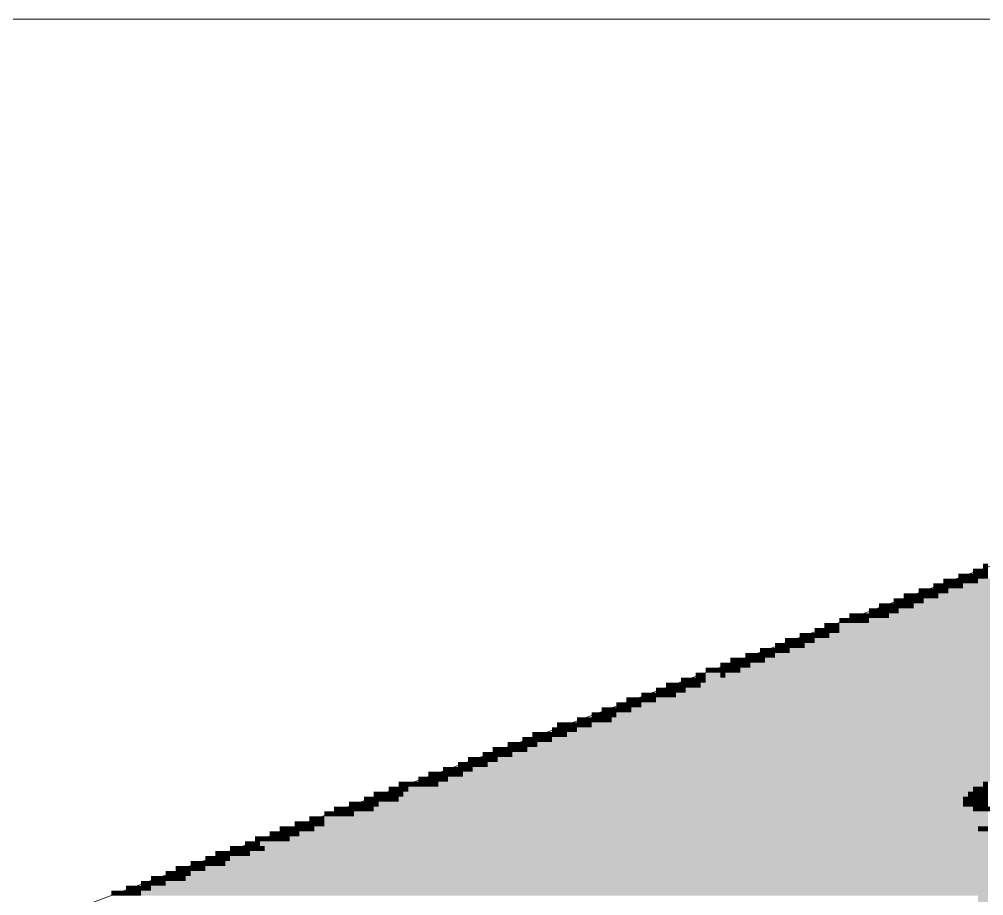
# Paper-space layout '03 3D Building and Roof' of a CAD drawing. Header units: millimetres. Extents: x 5 to 415, y 5 to 292.
# Drawn here: x 95.91 to 129.28, y 112.69 to 143 of the extents above; entities that cross this region are included whole.
import ezdxf

# ---------------------------------------------------------------- set-up
doc = ezdxf.new("R2010")
doc.units = ezdxf.units.MM
for name, color, linetype in [('EXISTING', 7, 'Continuous'), ('FRAME', 7, 'Continuous'), ('IMAGES', 7, 'Continuous')]:
    doc.layers.add(name, color=color, linetype=linetype)

# ---------------------------------------------------------------- blocks, each defined once
blk = doc.blocks.new('SHEET_03')
at = {"layer": 'EXISTING', "color": 250, "lineweight": 9}
for p, q in [((144.555, 129.728), (26.235, 85.404)), ((128.807, 115.915), (128.876, 115.94)), ((128.869, 115.891), (128.807, 115.915)), ((128.994, 115.976), (129.118, 115.929)), ((129.18, 115.775), (128.994, 115.845))]:
    blk.add_line(p, q, dxfattribs=at)
at = {"layer": 'FRAME', "color": 7, "linetype": 'Continuous', "lineweight": 15}
blk.add_line((28, 143), (327, 143), dxfattribs=at)
at = {"layer": 'IMAGES', "color": 7}
for points in [[(129.254, 124), (129.425, 124), (129.254, 124.171), (129.425, 124.171)], [(128.397, 123.657), (128.568, 123.657), (128.397, 123.829), (128.568, 123.829)], [(128.568, 123.657), (128.74, 123.657), (128.568, 123.829), (128.74, 123.829)], [(128.74, 123.657), (128.911, 123.657), (128.74, 123.829), (128.911, 123.829)], [(128.911, 123.829), (129.082, 123.829), (128.911, 124), (129.082, 124)], [(128.911, 123.657), (129.082, 123.657), (128.911, 123.829), (129.082, 123.829)], [(129.082, 123.829), (129.254, 123.829), (129.082, 124), (129.254, 124)], [(129.082, 123.657), (129.254, 123.657), (129.082, 123.829), (129.254, 123.829)], [(129.254, 123.829), (129.425, 123.829), (129.254, 124), (129.425, 124)], [(129.254, 123.657), (129.425, 123.657), (129.254, 123.829), (129.425, 123.829)], [(127.54, 123.314), (127.711, 123.314), (127.54, 123.486), (127.711, 123.486)], [(127.711, 123.314), (127.883, 123.314), (127.711, 123.486), (127.883, 123.486)], [(127.883, 123.486), (128.054, 123.486), (127.883, 123.657), (128.054, 123.657)], [(127.883, 123.314), (128.054, 123.314), (127.883, 123.486), (128.054, 123.486)], [(128.054, 123.486), (128.225, 123.486), (128.054, 123.657), (128.225, 123.657)], [(128.054, 123.314), (128.225, 123.314), (128.054, 123.486), (128.225, 123.486)], [(128.225, 123.486), (128.397, 123.486), (128.225, 123.657), (128.397, 123.657)], [(128.225, 123.314), (128.397, 123.314), (128.225, 123.486), (128.397, 123.486)], [(128.397, 123.486), (128.568, 123.486), (128.397, 123.657), (128.568, 123.657)], [(128.397, 123.314), (128.568, 123.314), (128.397, 123.486), (128.568, 123.486)], [(128.568, 123.486), (128.74, 123.486), (128.568, 123.657), (128.74, 123.657)], [(128.568, 123.314), (144.334, 123.314), (128.568, 123.486), (144.334, 123.486)], [(128.74, 123.486), (128.911, 123.486), (128.74, 123.657), (128.911, 123.657)], [(128.911, 123.486), (129.082, 123.486), (128.911, 123.657), (129.082, 123.657)], [(129.082, 123.486), (144.334, 123.486), (129.082, 123.657), (144.334, 123.657)], [(126.512, 122.971), (126.683, 122.971), (126.512, 123.143), (126.683, 123.143)], [(126.683, 122.971), (126.855, 122.971), (126.683, 123.143), (126.855, 123.143)], [(126.855, 122.971), (127.026, 122.971), (126.855, 123.143), (127.026, 123.143)], [(127.026, 123.143), (127.197, 123.143), (127.026, 123.314), (127.197, 123.314)], [(127.026, 122.971), (127.197, 122.971), (127.026, 123.143), (127.197, 123.143)], [(127.197, 123.143), (127.369, 123.143), (127.197, 123.314), (127.369, 123.314)], [(127.197, 122.971), (127.369, 122.971), (127.197, 123.143), (127.369, 123.143)], [(127.369, 123.143), (127.54, 123.143), (127.369, 123.314), (127.54, 123.314)], [(127.369, 122.971), (127.54, 122.971), (127.369, 123.143), (127.54, 123.143)], [(127.54, 122.971), (127.711, 122.971), (127.54, 123.314), (127.711, 123.314)], [(127.711, 123.143), (127.883, 123.143), (127.711, 123.314), (127.883, 123.314)], [(127.711, 122.971), (144.334, 122.971), (127.711, 123.143), (144.334, 123.143)], [(127.883, 123.143), (128.054, 123.143), (127.883, 123.314), (128.054, 123.314)], [(128.054, 123.143), (144.334, 123.143), (128.054, 123.314), (144.334, 123.314)], [(125.655, 122.629), (125.826, 122.629), (125.655, 122.8), (125.826, 122.8)], [(125.826, 122.629), (125.998, 122.629), (125.826, 122.8), (125.998, 122.8)], [(125.998, 122.629), (126.169, 122.629), (125.998, 122.8), (126.169, 122.8)], [(126.169, 122.8), (126.34, 122.8), (126.169, 122.971), (126.34, 122.971)], [(126.169, 122.629), (126.34, 122.629), (126.169, 122.8), (126.34, 122.8)], [(126.34, 122.8), (126.512, 122.8), (126.34, 122.971), (126.512, 122.971)], [(126.34, 122.629), (126.512, 122.629), (126.34, 122.8), (126.512, 122.8)], [(126.512, 122.8), (126.683, 122.8), (126.512, 122.971), (126.683, 122.971)], [(126.512, 122.629), (126.683, 122.629), (126.512, 122.8), (126.683, 122.8)], [(126.683, 122.8), (126.855, 122.8), (126.683, 122.971), (126.855, 122.971)], [(126.683, 122.629), (126.855, 122.629), (126.683, 122.8), (126.855, 122.8)], [(126.855, 122.8), (127.026, 122.8), (126.855, 122.971), (127.026, 122.971)], [(126.855, 122.629), (144.334, 122.629), (126.855, 122.8), (144.334, 122.8)], [(127.026, 122.8), (127.197, 122.8), (127.026, 122.971), (127.197, 122.971)], [(127.197, 122.8), (144.334, 122.8), (127.197, 122.971), (144.334, 122.971)], [(125.312, 122.457), (125.484, 122.457), (125.312, 122.629), (125.484, 122.629)], [(125.484, 122.457), (125.655, 122.457), (125.484, 122.629), (125.655, 122.629)], [(125.655, 122.457), (125.826, 122.457), (125.655, 122.629), (125.826, 122.629)], [(125.826, 122.286), (125.998, 122.286), (125.826, 122.629), (125.998, 122.629)], [(125.998, 122.457), (126.169, 122.457), (125.998, 122.629), (126.169, 122.629)], [(126.169, 122.457), (126.34, 122.457), (126.169, 122.629), (126.34, 122.629)], [(126.34, 122.457), (144.334, 122.457), (126.34, 122.629), (144.334, 122.629)], [(124.284, 122.114), (124.455, 122.114), (124.284, 122.286), (124.455, 122.286)], [(124.455, 122.114), (124.627, 122.114), (124.455, 122.286), (124.627, 122.286)], [(124.627, 122.286), (124.798, 122.286), (124.627, 122.457), (124.798, 122.457)], [(124.627, 122.114), (124.798, 122.114), (124.627, 122.286), (124.798, 122.286)], [(124.798, 122.286), (124.97, 122.286), (124.798, 122.457), (124.97, 122.457)], [(124.798, 122.114), (125.141, 122.114), (124.798, 122.286), (125.141, 122.286)], [(124.97, 122.286), (125.141, 122.286), (124.97, 122.457), (125.141, 122.457)], [(125.141, 122.286), (125.312, 122.286), (125.141, 122.457), (125.312, 122.457)], [(125.141, 122.114), (125.312, 122.114), (125.141, 122.286), (125.312, 122.286)], [(125.312, 122.286), (125.484, 122.286), (125.312, 122.457), (125.484, 122.457)], [(125.312, 122.114), (144.334, 122.114), (125.312, 122.286), (144.334, 122.286)], [(125.484, 122.286), (125.655, 122.286), (125.484, 122.457), (125.655, 122.457)], [(125.655, 122.286), (125.826, 122.286), (125.655, 122.457), (125.826, 122.457)], [(125.998, 122.286), (144.334, 122.286), (125.998, 122.457), (144.334, 122.457)], [(123.427, 121.771), (123.599, 121.771), (123.427, 121.943), (123.599, 121.943)], [(123.599, 121.771), (123.77, 121.771), (123.599, 121.943), (123.77, 121.943)], [(123.77, 121.943), (123.941, 121.943), (123.77, 122.114), (123.941, 122.114)], [(123.77, 121.771), (123.941, 121.771), (123.77, 121.943), (123.941, 121.943)], [(123.941, 121.943), (124.113, 121.943), (123.941, 122.114), (124.113, 122.114)], [(123.941, 121.771), (124.113, 121.771), (123.941, 121.943), (124.113, 121.943)], [(124.113, 121.943), (124.284, 121.943), (124.113, 122.114), (124.284, 122.114)], [(124.113, 121.771), (124.284, 121.771), (124.113, 121.943), (124.284, 121.943)], [(124.284, 121.943), (124.798, 121.943), (124.284, 122.114), (124.798, 122.114)], [(124.284, 121.771), (144.334, 121.771), (124.284, 121.943), (144.334, 121.943)], [(124.798, 121.943), (144.334, 121.943), (124.798, 122.114), (144.334, 122.114)], [(122.399, 121.429), (122.57, 121.429), (122.399, 121.6), (122.57, 121.6)], [(122.57, 121.429), (122.742, 121.429), (122.57, 121.6), (122.742, 121.6)], [(122.742, 121.429), (122.913, 121.429), (122.742, 121.6), (122.913, 121.6)], [(122.913, 121.6), (123.085, 121.6), (122.913, 121.771), (123.085, 121.771)], [(122.913, 121.257), (123.085, 121.257), (122.913, 121.6), (123.085, 121.6)], [(123.085, 121.6), (123.256, 121.6), (123.085, 121.771), (123.256, 121.771)], [(123.085, 121.429), (123.427, 121.429), (123.085, 121.6), (123.427, 121.6)], [(123.256, 121.6), (123.427, 121.6), (123.256, 121.771), (123.427, 121.771)], [(123.427, 121.6), (123.599, 121.6), (123.427, 121.771), (123.599, 121.771)], [(123.427, 121.429), (144.334, 121.429), (123.427, 121.6), (144.334, 121.6)], [(123.599, 121.6), (123.77, 121.6), (123.599, 121.771), (123.77, 121.771)], [(123.77, 121.6), (123.941, 121.6), (123.77, 121.771), (123.941, 121.771)], [(123.941, 121.6), (144.334, 121.6), (123.941, 121.771), (144.334, 121.771)], [(121.542, 121.086), (121.714, 121.086), (121.542, 121.257), (121.714, 121.257)], [(121.714, 121.086), (121.885, 121.086), (121.714, 121.257), (121.885, 121.257)], [(121.885, 121.086), (122.056, 121.086), (121.885, 121.257), (122.056, 121.257)], [(122.056, 121.257), (122.228, 121.257), (122.056, 121.429), (122.228, 121.429)], [(122.056, 121.086), (122.228, 121.086), (122.056, 121.257), (122.228, 121.257)], [(122.228, 121.257), (122.57, 121.257), (122.228, 121.429), (122.57, 121.429)], [(122.228, 121.086), (122.57, 121.086), (122.228, 121.257), (122.57, 121.257)], [(122.57, 121.257), (122.913, 121.257), (122.57, 121.429), (122.913, 121.429)], [(122.57, 121.086), (144.334, 121.086), (122.57, 121.257), (144.334, 121.257)], [(123.085, 121.257), (144.334, 121.257), (123.085, 121.429), (144.334, 121.429)], [(120.514, 120.743), (120.685, 120.743), (120.514, 120.914), (120.685, 120.914)], [(120.685, 120.743), (120.857, 120.743), (120.685, 120.914), (120.857, 120.914)], [(120.857, 120.743), (121.028, 120.743), (120.857, 120.914), (121.028, 120.914)], [(121.028, 120.914), (121.2, 120.914), (121.028, 121.086), (121.2, 121.086)], [(121.028, 120.743), (121.2, 120.743), (121.028, 120.914), (121.2, 120.914)], [(121.2, 120.914), (121.371, 120.914), (121.2, 121.086), (121.371, 121.086)], [(121.2, 120.743), (121.371, 120.743), (121.2, 120.914), (121.371, 120.914)], [(121.371, 120.914), (121.542, 120.914), (121.371, 121.086), (121.542, 121.086)], [(121.371, 120.743), (121.542, 120.743), (121.371, 120.914), (121.542, 120.914)], [(121.542, 120.914), (121.714, 120.914), (121.542, 121.086), (121.714, 121.086)], [(121.542, 120.743), (121.714, 120.743), (121.542, 120.914), (121.714, 120.914)], [(121.714, 120.914), (122.056, 120.914), (121.714, 121.086), (122.056, 121.086)], [(121.714, 120.743), (144.334, 120.743), (121.714, 120.914), (144.334, 120.914)], [(122.056, 120.914), (144.334, 120.914), (122.056, 121.086), (144.334, 121.086)], [(119.657, 120.4), (119.829, 120.4), (119.657, 120.571), (119.829, 120.571)], [(119.829, 120.4), (120, 120.4), (119.829, 120.571), (120, 120.571)], [(120, 120.4), (120.343, 120.4), (120, 120.571), (120.343, 120.571)], [(120.171, 120.571), (120.343, 120.571), (120.171, 120.743), (120.343, 120.743)], [(120.343, 120.571), (120.514, 120.571), (120.343, 120.743), (120.514, 120.743)], [(120.343, 120.4), (120.514, 120.4), (120.343, 120.571), (120.514, 120.571)], [(120.514, 120.571), (120.857, 120.571), (120.514, 120.743), (120.857, 120.743)], [(120.514, 120.4), (120.685, 120.4), (120.514, 120.571), (120.685, 120.571)], [(120.685, 120.4), (120.857, 120.4), (120.685, 120.571), (120.857, 120.571)], [(120.857, 120.571), (121.028, 120.571), (120.857, 120.743), (121.028, 120.743)], [(120.857, 120.4), (144.334, 120.4), (120.857, 120.571), (144.334, 120.571)], [(121.028, 120.571), (121.2, 120.571), (121.028, 120.743), (121.2, 120.743)], [(121.2, 120.571), (144.334, 120.571), (121.2, 120.743), (144.334, 120.743)], [(118.8, 120.057), (118.972, 120.057), (118.8, 120.229), (118.972, 120.229)], [(118.972, 120.057), (119.143, 120.057), (118.972, 120.229), (119.143, 120.229)], [(119.143, 120.057), (119.486, 120.057), (119.143, 120.229), (119.486, 120.229)], [(119.315, 120.229), (119.486, 120.229), (119.315, 120.4), (119.486, 120.4)], [(119.486, 120.229), (119.657, 120.229), (119.486, 120.4), (119.657, 120.4)], [(119.486, 120.057), (119.657, 120.057), (119.486, 120.229), (119.657, 120.229)], [(119.657, 120.229), (120.171, 120.229), (119.657, 120.4), (120.171, 120.4)], [(119.657, 120.057), (144.334, 120.057), (119.657, 120.229), (144.334, 120.229)], [(120.171, 120.229), (120.343, 120.229), (120.171, 120.4), (120.343, 120.4)], [(120.343, 120.229), (144.334, 120.229), (120.343, 120.4), (144.334, 120.4)], [(117.944, 119.714), (118.286, 119.714), (117.944, 119.886), (118.286, 119.886)], [(118.286, 119.886), (118.458, 119.886), (118.286, 120.057), (118.458, 120.057)], [(118.286, 119.714), (118.629, 119.714), (118.286, 119.886), (118.629, 119.886)], [(118.458, 119.886), (118.629, 119.886), (118.458, 120.057), (118.629, 120.057)], [(118.629, 119.886), (118.8, 119.886), (118.629, 120.057), (118.8, 120.057)], [(118.629, 119.714), (118.8, 119.714), (118.629, 119.886), (118.8, 119.886)], [(118.8, 119.886), (118.972, 119.886), (118.8, 120.057), (118.972, 120.057)], [(118.8, 119.714), (118.972, 119.714), (118.8, 119.886), (118.972, 119.886)], [(118.972, 119.886), (119.143, 119.886), (118.972, 120.057), (119.143, 120.057)], [(118.972, 119.714), (144.334, 119.714), (118.972, 119.886), (144.334, 119.886)], [(119.143, 119.886), (119.315, 119.886), (119.143, 120.057), (119.315, 120.057)], [(119.315, 119.886), (119.486, 119.886), (119.315, 120.057), (119.486, 120.057)], [(119.486, 119.886), (144.334, 119.886), (119.486, 120.057), (144.334, 120.057)], [(116.915, 119.371), (117.087, 119.371), (116.915, 119.543), (117.087, 119.543)], [(117.087, 119.371), (117.43, 119.371), (117.087, 119.543), (117.43, 119.543)], [(117.43, 119.543), (117.601, 119.543), (117.43, 119.714), (117.601, 119.714)], [(117.43, 119.371), (117.772, 119.371), (117.43, 119.543), (117.772, 119.543)], [(117.601, 119.543), (117.772, 119.543), (117.601, 119.714), (117.772, 119.714)], [(117.772, 119.543), (117.944, 119.543), (117.772, 119.714), (117.944, 119.714)], [(117.772, 119.371), (117.944, 119.371), (117.772, 119.543), (117.944, 119.543)], [(117.944, 119.543), (118.115, 119.543), (117.944, 119.714), (118.115, 119.714)], [(117.944, 119.371), (143.305, 119.371), (117.944, 119.543), (143.305, 119.543)], [(118.115, 119.543), (118.286, 119.543), (118.115, 119.714), (118.286, 119.714)], [(118.286, 119.543), (118.458, 119.543), (118.286, 119.714), (118.458, 119.714)], [(118.458, 119.543), (118.629, 119.543), (118.458, 119.714), (118.629, 119.714)], [(118.629, 119.543), (144.334, 119.543), (118.629, 119.714), (144.334, 119.714)], [(116.059, 119.029), (116.23, 119.029), (116.059, 119.2), (116.23, 119.2)], [(116.23, 119.029), (116.401, 119.029), (116.23, 119.2), (116.401, 119.2)], [(116.401, 119.029), (116.573, 119.029), (116.401, 119.2), (116.573, 119.2)], [(116.573, 119.2), (116.744, 119.2), (116.573, 119.371), (116.744, 119.371)], [(116.573, 119.029), (116.915, 119.029), (116.573, 119.2), (116.915, 119.2)], [(116.744, 119.2), (116.915, 119.2), (116.744, 119.371), (116.915, 119.371)], [(116.915, 119.2), (117.087, 119.2), (116.915, 119.371), (117.087, 119.371)], [(116.915, 119.029), (117.087, 119.029), (116.915, 119.2), (117.087, 119.2)], [(117.087, 119.2), (117.258, 119.2), (117.087, 119.371), (117.258, 119.371)], [(117.087, 119.029), (142.62, 119.029), (117.087, 119.2), (142.62, 119.2)], [(117.258, 119.2), (117.43, 119.2), (117.258, 119.371), (117.43, 119.371)], [(117.43, 119.2), (142.791, 119.2), (117.43, 119.371), (142.791, 119.371)], [(115.202, 118.686), (115.373, 118.686), (115.202, 118.857), (115.373, 118.857)], [(115.373, 118.686), (115.545, 118.686), (115.373, 118.857), (115.545, 118.857)], [(115.545, 118.686), (115.716, 118.686), (115.545, 118.857), (115.716, 118.857)], [(115.716, 118.857), (115.887, 118.857), (115.716, 119.029), (115.887, 119.029)], [(115.716, 118.686), (115.887, 118.686), (115.716, 118.857), (115.887, 118.857)], [(115.887, 118.857), (116.059, 118.857), (115.887, 119.029), (116.059, 119.029)], [(115.887, 118.686), (116.059, 118.686), (115.887, 118.857), (116.059, 118.857)], [(116.059, 118.857), (116.23, 118.857), (116.059, 119.029), (116.23, 119.029)], [(116.059, 118.686), (116.23, 118.686), (116.059, 118.857), (116.23, 118.857)], [(116.23, 118.857), (116.401, 118.857), (116.23, 119.029), (116.401, 119.029)], [(116.23, 118.686), (116.401, 118.686), (116.23, 118.857), (116.401, 118.857)], [(116.401, 118.857), (116.573, 118.857), (116.401, 119.029), (116.573, 119.029)], [(116.401, 118.686), (142.791, 118.686), (116.401, 118.857), (142.791, 118.857)], [(116.573, 118.857), (142.62, 118.857), (116.573, 119.029), (142.62, 119.029)], [(114.345, 118.343), (114.516, 118.343), (114.345, 118.514), (114.516, 118.514)], [(114.516, 118.514), (114.859, 118.514), (114.516, 118.686), (114.859, 118.686)], [(114.516, 118.343), (114.688, 118.343), (114.516, 118.514), (114.688, 118.514)], [(114.688, 118.343), (114.859, 118.343), (114.688, 118.514), (114.859, 118.514)], [(114.859, 118.514), (115.03, 118.514), (114.859, 118.686), (115.03, 118.686)], [(114.859, 118.343), (115.202, 118.343), (114.859, 118.514), (115.202, 118.514)], [(115.03, 118.514), (115.202, 118.514), (115.03, 118.686), (115.202, 118.686)], [(115.202, 118.514), (115.373, 118.514), (115.202, 118.686), (115.373, 118.686)], [(115.202, 118.343), (142.963, 118.343), (115.202, 118.514), (142.963, 118.514)], [(115.373, 118.514), (115.545, 118.514), (115.373, 118.686), (115.545, 118.686)], [(115.545, 118.514), (115.716, 118.514), (115.545, 118.686), (115.716, 118.686)], [(115.716, 118.514), (142.963, 118.514), (115.716, 118.686), (142.963, 118.686)], [(113.317, 118), (113.488, 118), (113.317, 118.171), (113.488, 118.171)], [(113.488, 118), (113.66, 118), (113.488, 118.171), (113.66, 118.171)], [(113.66, 118.171), (113.831, 118.171), (113.66, 118.343), (113.831, 118.343)], [(113.66, 118), (113.831, 118), (113.66, 118.171), (113.831, 118.171)], [(113.831, 118.171), (114.002, 118.171), (113.831, 118.343), (114.002, 118.343)], [(113.831, 118), (114.002, 118), (113.831, 118.171), (114.002, 118.171)], [(114.002, 118.171), (114.345, 118.171), (114.002, 118.343), (114.345, 118.343)], [(114.002, 118), (114.174, 118), (114.002, 118.171), (114.174, 118.171)], [(114.174, 118), (114.345, 118), (114.174, 118.171), (114.345, 118.171)], [(114.345, 118.171), (114.516, 118.171), (114.345, 118.343), (114.516, 118.343)], [(114.345, 118), (142.963, 118), (114.345, 118.171), (142.963, 118.171)], [(114.516, 118.171), (114.688, 118.171), (114.516, 118.343), (114.688, 118.343)], [(114.688, 118.171), (114.859, 118.171), (114.688, 118.343), (114.859, 118.343)], [(114.859, 118.171), (142.963, 118.171), (114.859, 118.343), (142.963, 118.343)], [(112.289, 117.657), (112.631, 117.657), (112.289, 117.829), (112.631, 117.829)], [(112.631, 117.657), (112.803, 117.657), (112.631, 117.829), (112.803, 117.829)], [(112.803, 117.829), (112.974, 117.829), (112.803, 118), (112.974, 118)], [(112.803, 117.657), (112.974, 117.657), (112.803, 117.829), (112.974, 117.829)], [(112.974, 117.829), (113.145, 117.829), (112.974, 118), (113.145, 118)], [(112.974, 117.657), (113.145, 117.657), (112.974, 117.829), (113.145, 117.829)], [(113.145, 117.829), (113.317, 117.829), (113.145, 118), (113.317, 118)], [(113.145, 117.657), (113.317, 117.657), (113.145, 117.829), (113.317, 117.829)], [(113.317, 117.829), (113.488, 117.829), (113.317, 118), (113.488, 118)], [(113.317, 117.657), (113.488, 117.657), (113.317, 117.829), (113.488, 117.829)], [(113.488, 117.829), (113.66, 117.829), (113.488, 118), (113.66, 118)], [(113.488, 117.657), (142.791, 117.657), (113.488, 117.829), (142.791, 117.829)], [(113.66, 117.829), (113.831, 117.829), (113.66, 118), (113.831, 118)], [(113.831, 117.829), (142.963, 117.829), (113.831, 118), (142.963, 118)], [(111.432, 117.314), (111.603, 117.314), (111.432, 117.486), (111.603, 117.486)], [(111.603, 117.314), (111.775, 117.314), (111.603, 117.486), (111.775, 117.486)], [(111.775, 117.314), (111.946, 117.314), (111.775, 117.486), (111.946, 117.486)], [(111.946, 117.486), (112.117, 117.486), (111.946, 117.657), (112.117, 117.657)], [(111.946, 117.314), (112.117, 117.314), (111.946, 117.486), (112.117, 117.486)], [(112.117, 117.486), (112.289, 117.486), (112.117, 117.657), (112.289, 117.657)], [(112.117, 117.314), (112.289, 117.314), (112.117, 117.486), (112.289, 117.486)], [(112.289, 117.486), (112.46, 117.486), (112.289, 117.657), (112.46, 117.657)], [(112.289, 117.314), (112.46, 117.314), (112.289, 117.486), (112.46, 117.486)], [(112.46, 117.486), (112.631, 117.486), (112.46, 117.657), (112.631, 117.657)], [(112.46, 117.314), (142.791, 117.314), (112.46, 117.486), (142.791, 117.486)], [(112.631, 117.486), (112.803, 117.486), (112.631, 117.657), (112.803, 117.657)], [(112.803, 117.486), (112.974, 117.486), (112.803, 117.657), (112.974, 117.657)], [(112.974, 117.486), (142.62, 117.486), (112.974, 117.657), (142.62, 117.657)], [(110.575, 116.971), (110.746, 116.971), (110.575, 117.143), (110.746, 117.143)], [(110.746, 116.971), (110.918, 116.971), (110.746, 117.143), (110.918, 117.143)], [(110.918, 116.971), (111.26, 116.971), (110.918, 117.143), (111.26, 117.143)], [(111.089, 117.143), (111.26, 117.143), (111.089, 117.314), (111.26, 117.314)], [(111.26, 117.143), (111.432, 117.143), (111.26, 117.314), (111.432, 117.314)], [(111.26, 116.971), (111.432, 116.971), (111.26, 117.143), (111.432, 117.143)], [(111.432, 117.143), (111.603, 117.143), (111.432, 117.314), (111.603, 117.314)], [(111.432, 116.971), (111.603, 116.971), (111.432, 117.143), (111.603, 117.143)], [(111.603, 117.143), (111.775, 117.143), (111.603, 117.314), (111.775, 117.314)], [(111.603, 116.971), (143.477, 116.971), (111.603, 117.143), (143.477, 117.143)], [(111.775, 117.143), (111.946, 117.143), (111.775, 117.314), (111.946, 117.314)], [(111.946, 117.143), (112.117, 117.143), (111.946, 117.314), (112.117, 117.314)], [(112.117, 117.143), (142.963, 117.143), (112.117, 117.314), (142.963, 117.314)], [(109.718, 116.629), (109.89, 116.629), (109.718, 116.8), (109.89, 116.8)], [(109.89, 116.629), (110.061, 116.629), (109.89, 116.8), (110.061, 116.8)], [(110.061, 116.8), (110.232, 116.8), (110.061, 116.971), (110.232, 116.971)], [(110.061, 116.629), (110.232, 116.629), (110.061, 116.8), (110.232, 116.8)], [(110.232, 116.8), (110.404, 116.8), (110.232, 116.971), (110.404, 116.971)], [(110.232, 116.457), (110.404, 116.457), (110.232, 116.8), (110.404, 116.8)], [(110.404, 116.8), (110.575, 116.8), (110.404, 116.971), (110.575, 116.971)], [(110.404, 116.629), (110.575, 116.629), (110.404, 116.8), (110.575, 116.8)], [(110.575, 116.8), (110.746, 116.8), (110.575, 116.971), (110.746, 116.971)], [(110.575, 116.629), (110.746, 116.629), (110.575, 116.8), (110.746, 116.8)], [(110.746, 116.8), (110.918, 116.8), (110.746, 116.971), (110.918, 116.971)], [(110.746, 116.629), (129.768, 116.629), (110.746, 116.8), (129.768, 116.8)], [(110.918, 116.8), (111.089, 116.8), (110.918, 116.971), (111.089, 116.971)], [(111.089, 116.8), (111.26, 116.8), (111.089, 116.971), (111.26, 116.971)], [(111.26, 116.8), (143.134, 116.8), (111.26, 116.971), (143.134, 116.971)], [(108.69, 116.286), (108.861, 116.286), (108.69, 116.457), (108.861, 116.457)], [(108.861, 116.286), (109.033, 116.286), (108.861, 116.457), (109.033, 116.457)], [(109.033, 116.457), (109.204, 116.457), (109.033, 116.629), (109.204, 116.629)], [(109.033, 116.286), (109.204, 116.286), (109.033, 116.457), (109.204, 116.457)], [(109.204, 116.457), (109.375, 116.457), (109.204, 116.629), (109.375, 116.629)], [(109.204, 116.286), (109.375, 116.286), (109.204, 116.457), (109.375, 116.457)], [(109.375, 116.457), (109.547, 116.457), (109.375, 116.629), (109.547, 116.629)], [(109.375, 116.286), (109.89, 116.286), (109.375, 116.457), (109.89, 116.457)], [(109.547, 116.457), (109.718, 116.457), (109.547, 116.629), (109.718, 116.629)], [(109.718, 116.457), (109.89, 116.457), (109.718, 116.629), (109.89, 116.629)], [(109.89, 116.457), (110.061, 116.457), (109.89, 116.629), (110.061, 116.629)], [(109.89, 116.286), (128.911, 116.286), (109.89, 116.457), (128.911, 116.457)], [(110.061, 116.457), (110.232, 116.457), (110.061, 116.629), (110.232, 116.629)], [(110.404, 116.457), (129.254, 116.457), (110.404, 116.629), (129.254, 116.629)], [(128.911, 116.286), (129.082, 116.286), (128.911, 116.457), (129.082, 116.457)], [(129.082, 116.286), (129.254, 116.286), (129.082, 116.457), (129.254, 116.457)], [(129.254, 116.457), (129.425, 116.457), (129.254, 116.629), (129.425, 116.629)], [(129.254, 116.286), (129.425, 116.286), (129.254, 116.457), (129.425, 116.457)], [(108.176, 116.114), (108.347, 116.114), (108.176, 116.286), (108.347, 116.286)], [(108.347, 116.114), (108.519, 116.114), (108.347, 116.286), (108.519, 116.286)], [(108.519, 116.114), (108.69, 116.114), (108.519, 116.286), (108.69, 116.286)], [(108.69, 116.114), (108.861, 116.114), (108.69, 116.286), (108.861, 116.286)], [(108.861, 116.114), (109.033, 116.114), (108.861, 116.286), (109.033, 116.286)], [(109.033, 116.114), (109.204, 116.114), (109.033, 116.286), (109.204, 116.286)], [(109.204, 116.114), (128.74, 116.114), (109.204, 116.286), (128.74, 116.286)], [(128.74, 116.114), (128.911, 116.114), (128.74, 116.286), (128.911, 116.286)], [(128.911, 116.114), (129.082, 116.114), (128.911, 116.286), (129.082, 116.286)], [(129.082, 116.114), (129.425, 116.114), (129.082, 116.286), (129.425, 116.286)], [(107.319, 115.771), (107.49, 115.771), (107.319, 115.943), (107.49, 115.943)], [(107.49, 115.771), (107.662, 115.771), (107.49, 115.943), (107.662, 115.943)], [(107.662, 115.771), (107.833, 115.771), (107.662, 115.943), (107.833, 115.943)], [(107.833, 115.943), (108.005, 115.943), (107.833, 116.114), (108.005, 116.114)], [(107.833, 115.771), (108.005, 115.771), (107.833, 115.943), (108.005, 115.943)], [(108.005, 115.943), (108.176, 115.943), (108.005, 116.114), (108.176, 116.114)], [(108.005, 115.771), (108.176, 115.771), (108.005, 115.943), (108.176, 115.943)], [(108.176, 115.943), (108.347, 115.943), (108.176, 116.114), (108.347, 116.114)], [(108.176, 115.771), (108.347, 115.771), (108.176, 115.943), (108.347, 115.943)], [(108.347, 115.943), (108.519, 115.943), (108.347, 116.114), (108.519, 116.114)], [(108.347, 115.771), (128.568, 115.771), (108.347, 115.943), (128.568, 115.943)], [(108.519, 115.943), (108.69, 115.943), (108.519, 116.114), (108.69, 116.114)], [(108.69, 115.943), (108.861, 115.943), (108.69, 116.114), (108.861, 116.114)], [(108.861, 115.943), (109.033, 115.943), (108.861, 116.114), (109.033, 116.114)], [(109.033, 115.943), (128.568, 115.943), (109.033, 116.114), (128.568, 116.114)], [(128.568, 115.943), (128.74, 115.943), (128.568, 116.114), (128.74, 116.114)], [(128.568, 115.771), (128.74, 115.771), (128.568, 115.943), (128.74, 115.943)], [(128.74, 115.943), (128.911, 115.943), (128.74, 116.114), (128.911, 116.114)], [(128.74, 115.771), (128.911, 115.771), (128.74, 115.943), (128.911, 115.943)], [(128.911, 115.943), (129.082, 115.943), (128.911, 116.114), (129.082, 116.114)], [(128.911, 115.771), (129.082, 115.771), (128.911, 115.943), (129.082, 115.943)], [(129.082, 115.943), (129.254, 115.943), (129.082, 116.114), (129.254, 116.114)], [(129.082, 115.771), (129.254, 115.771), (129.082, 115.943), (129.254, 115.943)], [(129.254, 115.771), (129.425, 115.771), (129.254, 116.114), (129.425, 116.114)], [(106.462, 115.429), (106.634, 115.429), (106.462, 115.6), (106.634, 115.6)], [(106.634, 115.429), (106.976, 115.429), (106.634, 115.6), (106.976, 115.6)], [(106.805, 115.6), (106.976, 115.6), (106.805, 115.771), (106.976, 115.771)], [(106.976, 115.6), (107.148, 115.6), (106.976, 115.771), (107.148, 115.771)], [(106.976, 115.429), (107.319, 115.429), (106.976, 115.6), (107.319, 115.6)], [(107.148, 115.6), (107.319, 115.6), (107.148, 115.771), (107.319, 115.771)], [(107.319, 115.6), (107.49, 115.6), (107.319, 115.771), (107.49, 115.771)], [(107.319, 115.429), (107.49, 115.429), (107.319, 115.6), (107.49, 115.6)], [(107.49, 115.6), (107.833, 115.6), (107.49, 115.771), (107.833, 115.771)], [(107.49, 115.429), (129.082, 115.429), (107.49, 115.6), (129.082, 115.6)], [(107.833, 115.6), (108.005, 115.6), (107.833, 115.771), (108.005, 115.771)], [(108.005, 115.6), (108.176, 115.6), (108.005, 115.771), (108.176, 115.771)], [(108.176, 115.6), (128.911, 115.6), (108.176, 115.771), (128.911, 115.771)], [(128.911, 115.6), (129.254, 115.6), (128.911, 115.771), (129.254, 115.771)], [(129.082, 115.086), (129.254, 115.086), (129.082, 115.6), (129.254, 115.6)], [(129.254, 115.6), (129.596, 115.6), (129.254, 115.771), (129.596, 115.771)], [(129.254, 115.086), (129.425, 115.086), (129.254, 115.6), (129.425, 115.6)], [(105.434, 115.086), (105.605, 115.086), (105.434, 115.257), (105.605, 115.257)], [(105.605, 115.086), (105.777, 115.086), (105.605, 115.257), (105.777, 115.257)], [(105.777, 115.086), (106.12, 115.086), (105.777, 115.257), (106.12, 115.257)], [(105.948, 115.257), (106.12, 115.257), (105.948, 115.429), (106.12, 115.429)], [(106.12, 115.257), (106.291, 115.257), (106.12, 115.429), (106.291, 115.429)], [(106.12, 115.086), (106.291, 115.086), (106.12, 115.257), (106.291, 115.257)], [(106.291, 115.257), (106.462, 115.257), (106.291, 115.429), (106.462, 115.429)], [(106.291, 115.086), (106.462, 115.086), (106.291, 115.257), (106.462, 115.257)], [(106.462, 115.257), (106.976, 115.257), (106.462, 115.429), (106.976, 115.429)], [(106.462, 115.086), (129.082, 115.086), (106.462, 115.257), (129.082, 115.257)], [(106.976, 115.257), (129.082, 115.257), (106.976, 115.429), (129.082, 115.429)], [(104.577, 114.743), (104.749, 114.743), (104.577, 114.914), (104.749, 114.914)], [(104.749, 114.743), (104.92, 114.743), (104.749, 114.914), (104.92, 114.914)], [(104.92, 114.914), (105.091, 114.914), (104.92, 115.086), (105.091, 115.086)], [(104.92, 114.571), (105.091, 114.571), (104.92, 114.914), (105.091, 114.914)], [(105.091, 114.914), (105.263, 114.914), (105.091, 115.086), (105.263, 115.086)], [(105.091, 114.743), (105.263, 114.743), (105.091, 114.914), (105.263, 114.914)], [(105.263, 114.914), (105.434, 114.914), (105.263, 115.086), (105.434, 115.086)], [(105.263, 114.743), (105.605, 114.743), (105.263, 114.914), (105.605, 114.914)], [(105.434, 114.914), (105.605, 114.914), (105.434, 115.086), (105.605, 115.086)], [(105.605, 114.914), (105.777, 114.914), (105.605, 115.086), (105.777, 115.086)], [(105.605, 114.743), (129.082, 114.743), (105.605, 114.914), (129.082, 114.914)], [(105.777, 114.914), (105.948, 114.914), (105.777, 115.086), (105.948, 115.086)], [(105.948, 114.914), (106.12, 114.914), (105.948, 115.086), (106.12, 115.086)], [(106.12, 114.914), (129.082, 114.914), (106.12, 115.086), (129.082, 115.086)], [(129.082, 114.914), (129.254, 114.914), (129.082, 115.086), (129.254, 115.086)], [(129.082, 111.486), (129.254, 111.486), (129.082, 114.914), (129.254, 114.914)], [(129.254, 114.914), (129.425, 114.914), (129.254, 115.086), (129.425, 115.086)], [(129.254, 111.657), (129.425, 111.657), (129.254, 114.914), (129.425, 114.914)], [(103.721, 114.4), (103.892, 114.4), (103.721, 114.571), (103.892, 114.571)], [(103.892, 114.4), (104.063, 114.4), (103.892, 114.571), (104.063, 114.571)], [(104.063, 114.571), (104.235, 114.571), (104.063, 114.743), (104.235, 114.743)], [(104.063, 114.4), (104.235, 114.4), (104.063, 114.571), (104.235, 114.571)], [(104.235, 114.571), (104.406, 114.571), (104.235, 114.743), (104.406, 114.743)], [(104.235, 114.4), (104.749, 114.4), (104.235, 114.571), (104.749, 114.571)], [(104.406, 114.571), (104.749, 114.571), (104.406, 114.743), (104.749, 114.743)], [(104.749, 114.571), (104.92, 114.571), (104.749, 114.743), (104.92, 114.743)], [(104.749, 114.4), (129.082, 114.4), (104.749, 114.571), (129.082, 114.571)], [(105.091, 114.571), (105.263, 114.571), (105.091, 114.743), (105.263, 114.743)], [(105.263, 114.571), (129.082, 114.571), (105.263, 114.743), (129.082, 114.743)], [(102.692, 114.057), (102.864, 114.057), (102.692, 114.229), (102.864, 114.229)], [(102.864, 114.057), (103.035, 114.057), (102.864, 114.229), (103.035, 114.229)], [(103.035, 114.057), (103.206, 114.057), (103.035, 114.229), (103.206, 114.229)], [(103.206, 114.229), (103.378, 114.229), (103.206, 114.4), (103.378, 114.4)], [(103.206, 114.057), (103.549, 114.057), (103.206, 114.229), (103.549, 114.229)], [(103.378, 114.229), (103.549, 114.229), (103.378, 114.4), (103.549, 114.4)], [(103.549, 114.229), (103.892, 114.229), (103.549, 114.4), (103.892, 114.4)], [(103.549, 114.057), (103.721, 114.057), (103.549, 114.229), (103.721, 114.229)], [(103.721, 114.057), (103.892, 114.057), (103.721, 114.229), (103.892, 114.229)], [(103.892, 114.229), (104.063, 114.229), (103.892, 114.4), (104.063, 114.4)], [(103.892, 114.057), (129.082, 114.057), (103.892, 114.229), (129.082, 114.229)], [(104.063, 114.229), (104.235, 114.229), (104.063, 114.4), (104.235, 114.4)], [(104.235, 114.229), (104.406, 114.229), (104.235, 114.4), (104.406, 114.4)], [(104.406, 114.229), (129.082, 114.229), (104.406, 114.4), (129.082, 114.4)], [(101.836, 113.714), (102.007, 113.714), (101.836, 113.886), (102.007, 113.886)], [(102.007, 113.714), (102.178, 113.714), (102.007, 113.886), (102.178, 113.886)], [(102.178, 113.714), (102.35, 113.714), (102.178, 113.886), (102.35, 113.886)], [(102.35, 113.886), (102.521, 113.886), (102.35, 114.057), (102.521, 114.057)], [(102.35, 113.714), (102.692, 113.714), (102.35, 113.886), (102.692, 113.886)], [(102.521, 113.886), (102.692, 113.886), (102.521, 114.057), (102.692, 114.057)], [(102.692, 113.886), (102.864, 113.886), (102.692, 114.057), (102.864, 114.057)], [(102.692, 113.714), (102.864, 113.714), (102.692, 113.886), (102.864, 113.886)], [(102.864, 113.886), (103.035, 113.886), (102.864, 114.057), (103.035, 114.057)], [(102.864, 113.714), (103.035, 113.714), (102.864, 113.886), (103.035, 113.886)], [(103.035, 113.886), (103.206, 113.886), (103.035, 114.057), (103.206, 114.057)], [(103.035, 113.714), (129.082, 113.714), (103.035, 113.886), (129.082, 113.886)], [(103.206, 113.886), (129.082, 113.886), (103.206, 114.057), (129.082, 114.057)], [(100.979, 113.371), (101.15, 113.371), (100.979, 113.543), (101.15, 113.543)], [(101.15, 113.371), (101.321, 113.371), (101.15, 113.543), (101.321, 113.543)], [(101.321, 113.543), (101.493, 113.543), (101.321, 113.714), (101.493, 113.714)], [(101.321, 113.371), (101.493, 113.371), (101.321, 113.543), (101.493, 113.543)], [(101.493, 113.543), (101.836, 113.543), (101.493, 113.714), (101.836, 113.714)], [(101.493, 113.371), (101.836, 113.371), (101.493, 113.543), (101.836, 113.543)], [(101.836, 113.543), (102.178, 113.543), (101.836, 113.714), (102.178, 113.714)], [(101.836, 113.371), (129.082, 113.371), (101.836, 113.543), (129.082, 113.543)], [(102.178, 113.543), (102.35, 113.543), (102.178, 113.714), (102.35, 113.714)], [(102.35, 113.543), (129.082, 113.543), (102.35, 113.714), (129.082, 113.714)], [(100.122, 113.029), (100.293, 113.029), (100.122, 113.2), (100.293, 113.2)], [(100.293, 113.029), (100.465, 113.029), (100.293, 113.2), (100.465, 113.2)], [(100.465, 113.2), (100.636, 113.2), (100.465, 113.371), (100.636, 113.371)], [(100.465, 113.029), (100.636, 113.029), (100.465, 113.2), (100.636, 113.2)], [(100.636, 113.2), (100.807, 113.2), (100.636, 113.371), (100.807, 113.371)], [(100.636, 113.029), (100.807, 113.029), (100.636, 113.2), (100.807, 113.2)], [(100.807, 113.2), (100.979, 113.2), (100.807, 113.371), (100.979, 113.371)], [(100.807, 113.029), (100.979, 113.029), (100.807, 113.2), (100.979, 113.2)], [(100.979, 113.2), (101.15, 113.2), (100.979, 113.371), (101.15, 113.371)], [(100.979, 113.029), (129.082, 113.029), (100.979, 113.2), (129.082, 113.2)], [(101.15, 113.2), (101.321, 113.2), (101.15, 113.371), (101.321, 113.371)], [(101.321, 113.2), (101.493, 113.2), (101.321, 113.371), (101.493, 113.371)], [(101.493, 113.2), (101.664, 113.2), (101.493, 113.371), (101.664, 113.371)], [(101.664, 113.2), (129.082, 113.2), (101.664, 113.371), (129.082, 113.371)], [(99.094, 112.686), (99.265, 112.686), (99.094, 112.857), (99.265, 112.857)], [(99.265, 112.686), (99.608, 112.686), (99.265, 112.857), (99.608, 112.857)], [(99.608, 112.857), (99.779, 112.857), (99.608, 113.029), (99.779, 113.029)], [(99.608, 112.686), (99.779, 112.686), (99.608, 112.857), (99.779, 112.857)], [(99.779, 112.857), (100.122, 112.857), (99.779, 113.029), (100.122, 113.029)], [(99.779, 112.686), (99.951, 112.686), (99.779, 112.857), (99.951, 112.857)], [(99.951, 112.686), (100.122, 112.686), (99.951, 112.857), (100.122, 112.857)], [(100.122, 112.857), (100.293, 112.857), (100.122, 113.029), (100.293, 113.029)], [(100.122, 112.686), (129.082, 112.686), (100.122, 112.857), (129.082, 112.857)], [(100.293, 112.857), (100.465, 112.857), (100.293, 113.029), (100.465, 113.029)], [(100.465, 112.857), (129.082, 112.857), (100.465, 113.029), (129.082, 113.029)]]:
    blk.add_solid(points, dxfattribs=at)

psp = doc.layouts.new('03 3D Building and Roof')

# ---------------------------------------------------------------- block references
psp.add_blockref('SHEET_03', (0, 0))

doc.saveas('drawing.dxf')
